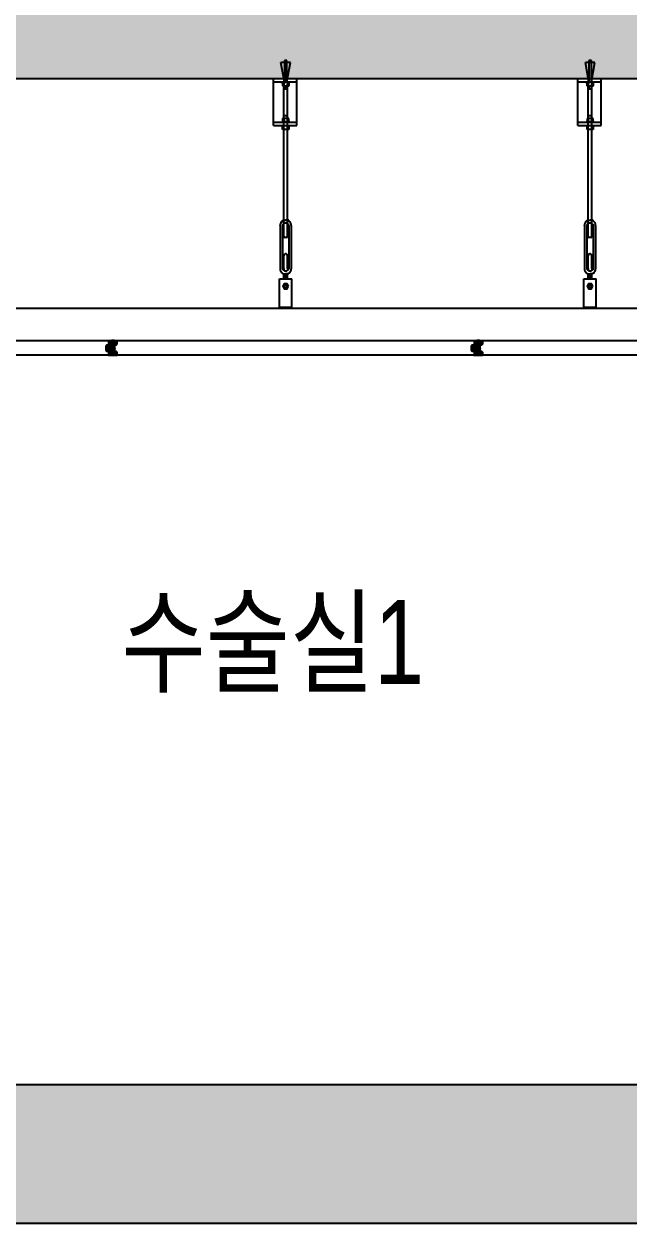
# Model space of a CAD drawing. Header units: millimetres. Extents: x 761574 to 813627, y -447408 to -384263.
# Drawn here: x 810457.9 to 810544.4, y -385322 to -385150.4 of the extents above; entities that cross this region are included whole.
import ezdxf

# ---------------------------------------------------------------- set-up
doc = ezdxf.new("R2010")
doc.units = ezdxf.units.MM
doc.header["$LTSCALE"] = 500
doc.linetypes.add('HID', pattern=[2.2, 1.5, -0.7])
for name, color, linetype in [('CAP', 3, 'Continuous'), ('CAUL', 7, 'Continuous'), ('ETC', 6, 'Continuous'), ('H1', 5, 'Continuous'), ('ik_Line', 30, 'Continuous'), ('S', 6, 'Continuous'), ('TEXT1', 2, 'Continuous'), ('크린판넬', 4, 'Continuous')]:
    doc.layers.add(name, color=color, linetype=linetype)
doc.styles.add('글씨1', font='stylu.ttf')

# ---------------------------------------------------------------- blocks, each defined once
blk = doc.blocks.new('*X11')
at = {"color": 0}
for p, q in [((626.6, 241.2), (627.1, 241.7)), ((631.3, 236.7), (626.6, 241.4)), ((626.6, 239.5), (628.2, 241)), ((626.6, 237.7), (629.6, 240.7)), ((626.6, 235.9), (631.3, 240.6)), ((629.6, 236.6), (626.6, 239.6)), ((628.1, 236.3), (626.6, 237.8)), ((627.1, 235.6), (626.6, 236)), ((629, 236.5), (633.9, 241.4)), ((633.9, 235.9), (629, 240.8)), ((634.6, 236.9), (630.9, 240.6)), ((630.9, 236.7), (634.6, 240.4)), ((634.6, 238.7), (632.5, 240.8)), ((632.5, 236.5), (634.6, 238.6)), ((634.6, 240.4), (633.7, 241.3)), ((633.7, 236), (634.6, 236.9)), ((634.4, 242), (634.6, 242.2)), ((634.6, 235.1), (634.5, 235.3)), ((634.6, 242.2), (634.6, 242.2)), ((634.6, 235.1), (634.6, 235.1))]:
    blk.add_line(p, q, dxfattribs=at)

msp = doc.modelspace()

# ---------------------------------------------------------------- hatches: boundary and pattern name
h = msp.add_hatch(color=254)
edge = h.paths.add_edge_path()
edge.add_line((810470.68, -385195.69), (810470.6, -385195.69))
edge.add_line((810470.6, -385195.69), (810470.6, -385195.83))
edge.add_line((810470.6, -385195.83), (810470.55, -385195.83))
edge.add_line((810470.55, -385195.83), (810470.53, -385195.83))
edge.add_line((810470.53, -385195.83), (810470.53, -385195.77))
edge.add_line((810470.53, -385195.77), (810470.53, -385195.69))
edge.add_line((810470.53, -385195.69), (810470.39, -385195.69))
edge.add_arc((810470.64, -385195.97), 0.381, 48.3618, 131.6382, ccw=False)
edge.add_line((810470.89, -385195.69), (810470.74, -385195.69))
edge.add_line((810470.74, -385195.69), (810470.74, -385195.77))
edge.add_line((810470.74, -385195.77), (810470.74, -385195.83))
edge.add_line((810470.74, -385195.83), (810470.72, -385195.83))
edge.add_line((810470.72, -385195.83), (810470.68, -385195.83))
edge.add_line((810470.68, -385195.83), (810470.68, -385195.69))
h = msp.add_hatch(color=254)
edge = h.paths.add_edge_path()
edge.add_line((810522.92, -385195.69), (810522.84, -385195.69))
edge.add_line((810522.84, -385195.69), (810522.84, -385195.83))
edge.add_line((810522.84, -385195.83), (810522.79, -385195.83))
edge.add_line((810522.79, -385195.83), (810522.77, -385195.83))
edge.add_line((810522.77, -385195.83), (810522.77, -385195.77))
edge.add_line((810522.77, -385195.77), (810522.77, -385195.69))
edge.add_line((810522.77, -385195.69), (810522.63, -385195.69))
edge.add_arc((810522.88, -385195.97), 0.381, 48.3618, 131.6382, ccw=False)
edge.add_line((810523.13, -385195.69), (810522.98, -385195.69))
edge.add_line((810522.98, -385195.69), (810522.98, -385195.77))
edge.add_line((810522.98, -385195.77), (810522.98, -385195.83))
edge.add_line((810522.98, -385195.83), (810522.96, -385195.83))
edge.add_line((810522.96, -385195.83), (810522.92, -385195.83))
edge.add_line((810522.92, -385195.83), (810522.92, -385195.69))
at = {"layer": 'ik_Line'}
h = msp.add_hatch(dxfattribs=at)
h.set_pattern_fill('AR-CONC', color=8, scale=2.56, style=0)
h.set_pattern_definition([(50, (166231.7, -77386.96), (466.39275, -40.80406), [48.768, -536.448]), (355, (166231.7, -77386.96), (-90.22163, 489.105), [39.0144, -429.1584]), (100.451, (166270.57, -77390.36), (376.1728, 448.29872), [41.4464, -455.9104]), (46.1842, (166231.7, -77256.9), (693.96234, -107.62836), [73.152, -804.672]), (96.6356, (166289.54, -77265.9), (607.75484, 633.4094), [62.1696, -683.8656]), (351.184, (166231.7, -77256.9), (607.7558, 633.4083), [58.5216, -643.7376]), (21, (166296.73, -77289.42), (388.1341, -261.79973), [48.768, -536.448]), (326, (166296.73, -77289.4), (158.2132, 471.5212), [39.0144, -429.1584]), (71.4514, (166329.08, -77311.24), (546.34622, 209.72252), [41.4464, -455.9104]), (37.5, (166231.71, -77386.96), (7.906824, 216.4609), [0, -423.95648, 0, -435.6608, 0, -430.784]), (7.5, (166231.7, -77386.96), (171.058336, 256.46227), [0, -248.39168, 0, -414.20288, 0, -164.1856]), (327.5, (166086.7, -77386.96), (347.111924, -14.665585), [0, -162.56, 0, -507.1872, 0, -672.9984]), (317.5, (166021.68, -77386.96), (379.2107, 65.09182), [0, -211.328, 0, -336.82432, 0, -477.9264])])
h.paths.add_polyline_path([(810637.31, -385154.98), (810100.71, -385154.98), (810100.71, -385171.61), (810637.31, -385171.61)])
h = msp.add_hatch(dxfattribs=at)
h.set_pattern_fill('AR-CONC', color=8, scale=2.56, style=0)
h.set_pattern_definition([(50, (-2189542.116, 961534.237), (18.361860675, -1.606454656), [1.92, -21.12]), (355, (-2189542.116, 961534.237), (-3.55203414, 19.25611862), [1.536, -16.896]), (100.4514, (-2189540.586, 961534.103), (14.80984017, 17.64965228), [1.63174886, -17.94923807]), (46.1842, (-2189542.116, 961539.357), (27.32137084, -4.23728677), [2.88, -31.68]), (96.6356, (-2189539.84, 961539.004), (23.92736526, 24.9374175), [2.44762337, -26.9238528]), (351.1842, (-2189542.116, 961539.357), (23.9273458, 24.93743618), [2.304, -25.344]), (21, (-2189539.556, 961538.077), (15.280820534, -10.3070436), [1.92, -21.12]), (326, (-2189539.556, 961538.077), (6.2288725, 18.56384115), [1.536, -16.896]), (71.4514, (-2189538.282, 961537.218), (21.50969929, 8.25678072), [1.63174886, -17.94923807]), (37.5, (-2189542.116, 961534.237), (0.311292296, 8.522082658), [0, -16.6912, 0, -17.152, 0, -16.96]), (7.5, (-2189542.116, 961534.237), (6.734580159, 10.096939824), [0, -9.7792, 0, -16.3072, 0, -6.464]), (327.5, (-2189547.8246, 961534.237), (13.665854366, -0.577404716), [0, -6.4, 0, -19.968, 0, -26.496]), (317.5, (-2189550.385, 961534.237), (14.929565935, 2.562687548), [0, -8.32, 0, -13.2608, 0, -18.816])])
h.paths.add_polyline_path([(807476.17, -385302.17), (810643.84, -385302.17), (810643.84, -385321.98), (807476.17, -385321.98)])
at = {"layer": '크린판넬', "linetype": 'Continuous'}
h = msp.add_hatch(dxfattribs=at)
h.set_pattern_fill('AR-CONC', color=8, scale=0.12, style=0)
h.set_pattern_definition([(50, (166231.709, -77373.518), (21.8621603, -1.91269026), [2.286, -25.146]), (355, (166231.709, -77373.518), (-4.2291391, 22.92679715), [1.8288, -20.1168]), (100.451, (166233.53, -77373.678), (17.6331002, 21.01400254), [1.9428, -21.3708]), (46.1842, (166231.71, -77367.422), (32.5294849, -5.0450794), [3.429, -37.719]), (96.6356, (166234.42, -77367.843), (28.4885081, 29.6910667), [2.9142, -32.0562]), (351.184, (166231.71, -77367.422), (28.4885527, 29.6910141), [2.7432, -30.1752]), (21, (166234.757, -77368.946), (18.1937856, -12.2718622), [2.286, -25.146]), (326, (166234.757, -77368.946), (7.4162434, 22.1025559), [1.8288, -20.1168]), (71.4514, (166236.273, -77369.969), (25.6099789, 9.8307429), [1.9428, -21.3708]), (37.5, (166231.709, -77373.518), (0.37063239, 10.146604665), [0, -19.87296, 0, -20.4216, 0, -20.193]), (7.5, (166231.709, -77373.518), (8.0183595, 12.02166898), [0, -11.64336, 0, -19.41576, 0, -7.6962]), (327.5, (166224.912, -77373.518), (16.27087142, -0.68744928), [0, -7.62, 0, -23.7744, 0, -31.5468]), (317.5, (166221.864, -77373.518), (17.77550177, 3.05117892), [0, -9.906, 0, -15.78864, 0, -22.4028])])
h.paths.add_polyline_path([(810637.31, -385141.54), (810100.71, -385141.54), (810100.71, -385158.17), (810637.31, -385158.17)])

# ---------------------------------------------------------------- linework, layer by layer
at = {"color": 8, "linetype": 'HID'}
for p, q in [((810496.02, -385155.88), (810494.66, -385155.88)), ((810495.52, -385155.57), (810495.16, -385155.57)), ((810495.16, -385155.57), (810495.16, -385158.72)), ((810495.52, -385158.72), (810495.52, -385155.57)), ((810539.54, -385155.88), (810538.18, -385155.88)), ((810539.04, -385155.57), (810538.68, -385155.57)), ((810538.68, -385155.57), (810538.68, -385158.72)), ((810539.04, -385158.72), (810539.04, -385155.57))]:
    msp.add_line(p, q, dxfattribs=at)
at = {"color": 8, "linetype": 'HID', "ltscale": 0.1}
for p, q in [((810495.16, -385158.62), (810494.66, -385155.88)), ((810495.52, -385158.62), (810496.02, -385155.88)), ((810538.68, -385158.62), (810538.18, -385155.88)), ((810539.04, -385158.62), (810539.54, -385155.88))]:
    msp.add_line(p, q, dxfattribs=at)
at = {"color": 2}
for p, q in [((810100.71, -385158.17), (810637.31, -385158.17)), ((810100.71, -385302.17), (810637.31, -385302.17)), ((807476.17, -385321.98), (810643.84, -385321.98))]:
    msp.add_line(p, q, dxfattribs=at)
for p, q in [((810493.58, -385158.17), (810496.93, -385158.17)), ((810493.58, -385164.88), (810493.58, -385158.17)), ((810496.93, -385164.88), (810496.93, -385158.17)), ((810537.1, -385158.17), (810540.45, -385158.17)), ((810537.1, -385164.88), (810537.1, -385158.17)), ((810540.45, -385164.88), (810540.45, -385158.17)), ((810493.58, -385158.62), (810496.93, -385158.62)), ((810494.66, -385158.72), (810494.66, -385158.62)), ((810495.92, -385158.72), (810494.66, -385158.72)), ((810494.89, -385158.72), (810494.89, -385159.2)), ((810494.89, -385159.2), (810495.83, -385159.2)), ((810495.06, -385179.97), (810495.07, -385158.98)), ((810495.07, -385158.72), (810495.07, -385159.2)), ((810495.07, -385165.44), (810495.07, -385159.09)), ((810495.16, -385159.2), (810495.16, -385159.67)), ((810495.52, -385159.67), (810495.16, -385159.67)), ((810495.52, -385159.67), (810495.52, -385159.2)), ((810495.6, -385158.72), (810495.6, -385159.2)), ((810495.6, -385179.97), (810495.61, -385158.98)), ((810495.61, -385165.44), (810495.61, -385159.09)), ((810495.83, -385159.2), (810495.83, -385158.72)), ((810495.92, -385158.62), (810495.92, -385158.72)), ((810537.1, -385158.62), (810540.45, -385158.62)), ((810538.18, -385158.72), (810538.18, -385158.62)), ((810539.44, -385158.72), (810538.18, -385158.72)), ((810538.41, -385158.72), (810538.41, -385159.2)), ((810538.41, -385159.2), (810539.35, -385159.2)), ((810538.58, -385179.97), (810538.59, -385158.98)), ((810538.59, -385158.72), (810538.59, -385159.2)), ((810538.59, -385165.44), (810538.59, -385159.09)), ((810538.68, -385159.2), (810538.68, -385159.67)), ((810539.04, -385159.67), (810538.68, -385159.67)), ((810539.04, -385159.67), (810539.04, -385159.2)), ((810539.12, -385158.72), (810539.12, -385159.2)), ((810539.12, -385179.97), (810539.13, -385158.98)), ((810539.13, -385165.44), (810539.13, -385159.09)), ((810539.35, -385159.2), (810539.35, -385158.72)), ((810539.44, -385158.62), (810539.44, -385158.72)), ((810493.58, -385164.43), (810496.93, -385164.43)), ((810493.58, -385164.88), (810496.93, -385164.88)), ((810537.1, -385164.43), (810540.45, -385164.43)), ((810537.1, -385164.88), (810540.45, -385164.88)), ((810495.06, -385180.76), (810495.06, -385178.93)), ((810495.6, -385180.76), (810495.6, -385178.93)), ((810538.58, -385180.76), (810538.58, -385178.93)), ((810539.12, -385180.76), (810539.12, -385178.93))]:
    msp.add_line(p, q)
at = {"color": 7}
for p, q in [((810495.46, -385180.9), (810495.19, -385180.9)), ((810495.46, -385180.9), (810495.19, -385180.9)), ((810538.98, -385180.9), (810538.71, -385180.9)), ((810538.98, -385180.9), (810538.71, -385180.9))]:
    msp.add_line(p, q, dxfattribs=at)
at = {"color": 6, "linetype": 'Continuous'}
msp.add_line((810381.41, -385191.01), (810626.56, -385191.01), dxfattribs=at)
at = {"color": 4}
for p, q in [((810470.02, -385195.78), (810470.02, -385196.21)), ((810470.44, -385196.24), (810470.02, -385195.82)), ((810470.47, -385195.73), (810470.06, -385195.73)), ((810470.51, -385196.16), (810470.08, -385195.73)), ((810470.51, -385196.01), (810470.23, -385195.73)), ((810470.51, -385195.86), (810470.38, -385195.73)), ((810470.51, -385196.2), (810470.51, -385195.78)), ((810470.77, -385195.76), (810470.77, -385196.2)), ((810471.19, -385196.23), (810470.77, -385195.81)), ((810471.08, -385196.27), (810470.77, -385195.96)), ((810471.22, -385195.72), (810470.81, -385195.72)), ((810471.26, -385196.14), (810470.83, -385195.72)), ((810471.26, -385196), (810470.98, -385195.72)), ((810471.26, -385195.85), (810471.13, -385195.72)), ((810471.26, -385196.19), (810471.26, -385195.76)), ((810522.26, -385195.78), (810522.26, -385196.21)), ((810522.68, -385196.24), (810522.26, -385195.82)), ((810522.7, -385195.73), (810522.3, -385195.73)), ((810522.75, -385196.16), (810522.32, -385195.73)), ((810522.75, -385196.01), (810522.47, -385195.73)), ((810522.75, -385195.86), (810522.62, -385195.73)), ((810522.75, -385196.2), (810522.75, -385195.78)), ((810523.01, -385195.76), (810523.01, -385196.2)), ((810523.43, -385196.23), (810523.01, -385195.81)), ((810523.32, -385196.27), (810523.01, -385195.96)), ((810523.45, -385195.72), (810523.05, -385195.72)), ((810523.5, -385196.14), (810523.07, -385195.72)), ((810523.5, -385196), (810523.22, -385195.72)), ((810523.5, -385195.85), (810523.37, -385195.72)), ((810523.5, -385196.19), (810523.5, -385195.76)), ((810469.72, -385196.32), (810469.62, -385196.42)), ((810469.62, -385196.42), (810469.62, -385196.7)), ((810470.17, -385197.01), (810469.62, -385196.46)), ((810470.17, -385197.16), (810469.62, -385196.61)), ((810469.62, -385196.82), (810469.62, -385197.09)), ((810469.9, -385197.2), (810469.62, -385196.91)), ((810469.75, -385197.2), (810469.62, -385197.06)), ((810469.62, -385197.09), (810469.72, -385197.2)), ((810470.51, -385197.65), (810469.65, -385196.79)), ((810470.17, -385196.86), (810469.67, -385196.37)), ((810469.92, -385196.32), (810469.72, -385196.32)), ((810469.72, -385197.2), (810469.92, -385197.2)), ((810470.17, -385196.71), (810469.77, -385196.32)), ((810470.02, -385196.21), (810469.92, -385196.32)), ((810470.17, -385196.57), (810469.92, -385196.32)), ((810469.92, -385197.2), (810470.02, -385197.3)), ((810470.17, -385196.42), (810469.99, -385196.24)), ((810470.33, -385196.28), (810470.02, -385195.97)), ((810470.19, -385196.29), (810470.02, -385196.12)), ((810470.02, -385197.3), (810470.02, -385197.74)), ((810470.49, -385197.78), (810470.02, -385197.32)), ((810470.34, -385197.78), (810470.02, -385197.46)), ((810470.19, -385197.78), (810470.02, -385197.61)), ((810470.17, -385196.7), (810470.17, -385196.33)), ((810470.17, -385197.19), (810470.17, -385196.82)), ((810470.21, -385196.28), (810470.38, -385196.28)), ((810470.38, -385197.23), (810470.21, -385197.23)), ((810470.51, -385197.5), (810470.24, -385197.23)), ((810470.47, -385196.31), (810470.37, -385196.41)), ((810470.37, -385196.41), (810470.37, -385196.69)), ((810470.92, -385197), (810470.37, -385196.45)), ((810470.92, -385197.15), (810470.37, -385196.6)), ((810470.37, -385196.81), (810470.37, -385197.08)), ((810470.65, -385197.19), (810470.37, -385196.9)), ((810470.5, -385197.19), (810470.37, -385197.05)), ((810470.37, -385197.08), (810470.47, -385197.19)), ((810470.38, -385196.28), (810470.51, -385196.2)), ((810470.51, -385197.32), (810470.38, -385197.23)), ((810471.26, -385197.64), (810470.4, -385196.78)), ((810470.51, -385197.35), (810470.41, -385197.25)), ((810470.92, -385196.85), (810470.42, -385196.36)), ((810470.67, -385196.31), (810470.47, -385196.31)), ((810470.47, -385197.19), (810470.67, -385197.19)), ((810470.51, -385197.74), (810470.51, -385197.32)), ((810470.91, -385196.7), (810470.52, -385196.31)), ((810470.77, -385196.2), (810470.67, -385196.31)), ((810470.92, -385196.55), (810470.67, -385196.3)), ((810470.67, -385197.19), (810470.77, -385197.29)), ((810470.92, -385196.4), (810470.74, -385196.23)), ((810470.94, -385196.28), (810470.77, -385196.11)), ((810470.77, -385197.29), (810470.77, -385197.73)), ((810471.24, -385197.77), (810470.77, -385197.3)), ((810471.09, -385197.77), (810470.77, -385197.45)), ((810470.94, -385197.77), (810470.77, -385197.6)), ((810470.92, -385196.69), (810470.92, -385196.31)), ((810470.92, -385197.18), (810470.92, -385196.81)), ((810470.96, -385196.27), (810471.13, -385196.27)), ((810471.13, -385197.22), (810470.96, -385197.22)), ((810471.26, -385197.49), (810470.99, -385197.22)), ((810471.13, -385196.27), (810471.26, -385196.19)), ((810471.26, -385197.31), (810471.13, -385197.22)), ((810471.26, -385197.34), (810471.16, -385197.24)), ((810471.26, -385197.73), (810471.26, -385197.31)), ((810521.96, -385196.32), (810521.86, -385196.42)), ((810521.86, -385196.42), (810521.86, -385196.7)), ((810522.41, -385197.01), (810521.86, -385196.46)), ((810522.41, -385197.16), (810521.86, -385196.61)), ((810521.86, -385196.82), (810521.86, -385197.09)), ((810522.14, -385197.2), (810521.86, -385196.91)), ((810521.99, -385197.2), (810521.86, -385197.06)), ((810521.86, -385197.09), (810521.96, -385197.2)), ((810522.75, -385197.65), (810521.89, -385196.79)), ((810522.41, -385196.86), (810521.91, -385196.37)), ((810522.15, -385196.32), (810521.96, -385196.32)), ((810521.96, -385197.2), (810522.15, -385197.2)), ((810522.4, -385196.71), (810522.01, -385196.32)), ((810522.26, -385196.21), (810522.15, -385196.32)), ((810522.15, -385197.2), (810522.26, -385197.3)), ((810522.41, -385196.57), (810522.16, -385196.32)), ((810522.41, -385196.42), (810522.23, -385196.24)), ((810522.57, -385196.28), (810522.26, -385195.97)), ((810522.43, -385196.29), (810522.26, -385196.12)), ((810522.26, -385197.3), (810522.26, -385197.74)), ((810522.73, -385197.78), (810522.26, -385197.32)), ((810522.58, -385197.78), (810522.26, -385197.46)), ((810522.43, -385197.78), (810522.26, -385197.61)), ((810522.41, -385196.7), (810522.41, -385196.33)), ((810522.41, -385197.19), (810522.41, -385196.82)), ((810522.45, -385196.28), (810522.62, -385196.28)), ((810522.62, -385197.23), (810522.45, -385197.23)), ((810522.75, -385197.5), (810522.48, -385197.23)), ((810522.71, -385196.31), (810522.61, -385196.41)), ((810522.61, -385196.41), (810522.61, -385196.69)), ((810523.16, -385197), (810522.61, -385196.45)), ((810523.16, -385197.15), (810522.61, -385196.6)), ((810522.61, -385196.81), (810522.61, -385197.08)), ((810522.89, -385197.19), (810522.61, -385196.9)), ((810522.74, -385197.19), (810522.61, -385197.05)), ((810522.61, -385197.08), (810522.71, -385197.19)), ((810522.62, -385196.28), (810522.75, -385196.2)), ((810522.75, -385197.32), (810522.62, -385197.23)), ((810523.5, -385197.64), (810522.64, -385196.78)), ((810522.75, -385197.35), (810522.65, -385197.25)), ((810523.16, -385196.85), (810522.66, -385196.36)), ((810522.9, -385196.31), (810522.71, -385196.31)), ((810522.71, -385197.19), (810522.9, -385197.19)), ((810522.75, -385197.74), (810522.75, -385197.32)), ((810523.15, -385196.7), (810522.76, -385196.31)), ((810523.01, -385196.2), (810522.9, -385196.31)), ((810522.9, -385197.19), (810523.01, -385197.29)), ((810523.16, -385196.55), (810522.91, -385196.3)), ((810523.16, -385196.4), (810522.98, -385196.23)), ((810523.18, -385196.28), (810523.01, -385196.11)), ((810523.01, -385197.29), (810523.01, -385197.73)), ((810523.47, -385197.77), (810523.01, -385197.3)), ((810523.33, -385197.77), (810523.01, -385197.45)), ((810523.18, -385197.77), (810523.01, -385197.6)), ((810523.16, -385196.69), (810523.16, -385196.31)), ((810523.16, -385197.18), (810523.16, -385196.81)), ((810523.2, -385196.27), (810523.37, -385196.27)), ((810523.37, -385197.22), (810523.2, -385197.22)), ((810523.5, -385197.49), (810523.23, -385197.22)), ((810523.37, -385196.27), (810523.5, -385196.19)), ((810523.5, -385197.31), (810523.37, -385197.22)), ((810523.5, -385197.34), (810523.4, -385197.24)), ((810523.5, -385197.73), (810523.5, -385197.31)), ((810470.06, -385197.78), (810470.47, -385197.78)), ((810470.81, -385197.77), (810471.22, -385197.77)), ((810522.3, -385197.78), (810522.7, -385197.78)), ((810523.05, -385197.77), (810523.45, -385197.77))]:
    msp.add_line(p, q, dxfattribs=at)
for points in [[(810495.74, -385187.89), (810495.54, -385187.54), (810495.13, -385187.54), (810494.93, -385187.89), (810495.13, -385188.24), (810495.54, -385188.24)], [(810539.26, -385187.89), (810539.06, -385187.54), (810538.65, -385187.54), (810538.45, -385187.89), (810538.65, -385188.24), (810539.06, -385188.24)]]:
    msp.add_lwpolyline(points, close=True)
for centre in [(810495.33, -385187.89), (810538.85, -385187.89)]:
    msp.add_circle(centre, 0.182)
at = {"color": 7}
for centre, start, end in [((810495.19, -385180.76), 180, 270), ((810495.19, -385180.76), 180, 270), ((810495.46, -385180.76), 270, 0), ((810495.46, -385180.76), 270, 0), ((810538.71, -385180.76), 180, 270), ((810538.71, -385180.76), 180, 270), ((810538.98, -385180.76), 270, 0), ((810538.98, -385180.76), 270, 0)]:
    msp.add_arc(centre, 0.134, start, end, dxfattribs=at)
at = {"color": 4}
for centre, radius, start, end in [((810470.06, -385195.78), 0.0423, 90, 180), ((810470.47, -385195.78), 0.0423, 0, 90), ((810470.81, -385195.76), 0.0423, 90, 180), ((810471.22, -385195.76), 0.0423, 0, 90), ((810522.3, -385195.78), 0.0423, 90, 180), ((810522.7, -385195.78), 0.0423, 0, 90), ((810523.05, -385195.76), 0.0423, 90, 180), ((810523.45, -385195.76), 0.0423, 0, 90), ((810469.64, -385196.7), 0.0212, 180, 250.5288), ((810469.64, -385196.82), 0.0212, 109.4712, 180), ((810469.62, -385196.76), 0.0423, 289.4712, 70.5288), ((810470.17, -385196.76), 0.0423, 109.4712, 250.5288), ((810470.15, -385196.7), 0.0212, 289.4712, 0), ((810470.15, -385196.82), 0.0212, 0, 70.5288), ((810470.21, -385196.33), 0.0423, 90, 180), ((810470.21, -385197.19), 0.0423, 180, 270), ((810470.39, -385196.69), 0.0212, 180, 250.5288), ((810470.39, -385196.81), 0.0212, 109.4712, 180), ((810470.37, -385196.75), 0.0423, 289.4712, 70.5288), ((810470.92, -385196.75), 0.0423, 109.4712, 250.5288), ((810470.9, -385196.69), 0.0212, 289.4712, 0), ((810470.9, -385196.81), 0.0212, 0, 70.5288), ((810470.96, -385196.31), 0.0423, 90, 180), ((810470.96, -385197.18), 0.0423, 180, 270), ((810521.88, -385196.7), 0.0212, 180, 250.5288), ((810521.88, -385196.82), 0.0212, 109.4712, 180), ((810521.86, -385196.76), 0.0423, 289.4712, 70.5288), ((810522.41, -385196.76), 0.0423, 109.4712, 250.5288), ((810522.39, -385196.7), 0.0212, 289.4712, 0), ((810522.39, -385196.82), 0.0212, 0, 70.5288), ((810522.45, -385196.33), 0.0423, 90, 180), ((810522.45, -385197.19), 0.0423, 180, 270), ((810522.63, -385196.69), 0.0212, 180, 250.5288), ((810522.63, -385196.81), 0.0212, 109.4712, 180), ((810522.61, -385196.75), 0.0423, 289.4712, 70.5288), ((810523.16, -385196.75), 0.0423, 109.4712, 250.5288), ((810523.14, -385196.69), 0.0212, 289.4712, 0), ((810523.14, -385196.81), 0.0212, 0, 70.5288), ((810523.2, -385196.31), 0.0423, 90, 180), ((810523.2, -385197.18), 0.0423, 180, 270), ((810470.06, -385197.74), 0.0423, 180, 270), ((810470.47, -385197.74), 0.0423, 270, 0), ((810470.81, -385197.73), 0.0423, 180, 270), ((810471.22, -385197.73), 0.0423, 270, 0), ((810522.3, -385197.74), 0.0423, 180, 270), ((810522.7, -385197.74), 0.0423, 270, 0), ((810523.05, -385197.73), 0.0423, 180, 270), ((810523.45, -385197.73), 0.0423, 270, 0)]:
    msp.add_arc(centre, radius, start, end, dxfattribs=at)
at = {"layer": 'CAP', "color": 6}
for points in [[(810470.68, -385195.69), (810470.6, -385195.69), (810470.6, -385195.83), (810470.55, -385195.83), (810470.53, -385195.83), (810470.53, -385195.77), (810470.53, -385195.77), (810470.53, -385195.69), (810470.39, -385195.69, -0.380246), (810470.89, -385195.69), (810470.74, -385195.69), (810470.74, -385195.77), (810470.74, -385195.77), (810470.74, -385195.83), (810470.72, -385195.83), (810470.68, -385195.83)], [(810522.92, -385195.69), (810522.84, -385195.69), (810522.84, -385195.83), (810522.79, -385195.83), (810522.77, -385195.83), (810522.77, -385195.77), (810522.77, -385195.77), (810522.77, -385195.69), (810522.63, -385195.69, -0.380246), (810523.13, -385195.69), (810522.98, -385195.69), (810522.98, -385195.77), (810522.98, -385195.77), (810522.98, -385195.83), (810522.96, -385195.83), (810522.92, -385195.83)]]:
    msp.add_lwpolyline(points, format="xyb", close=True, dxfattribs=at)
at = {"layer": 'CAUL', "color": 7}
for points in [[(810470.75, -385197.6, -0.175616), (810470.74, -385197.62, -0.104035), (810470.71, -385197.64, -0.064585), (810470.68, -385197.65, -0.050742), (810470.64, -385197.65, -0.050742), (810470.6, -385197.65, -0.064585), (810470.56, -385197.64, -0.104035), (810470.54, -385197.62, -0.175616), (810470.53, -385197.6, -0.175616), (810470.54, -385197.58, -0.104035), (810470.56, -385197.56, -0.064585), (810470.6, -385197.55, -0.050742), (810470.64, -385197.55, -0.050742), (810470.68, -385197.55, -0.064585), (810470.71, -385197.56, -0.104035), (810470.74, -385197.58, -0.175616)], [(810522.99, -385197.6, -0.175616), (810522.98, -385197.62, -0.104035), (810522.95, -385197.64, -0.064585), (810522.92, -385197.65, -0.050742), (810522.88, -385197.65, -0.050742), (810522.84, -385197.65, -0.064585), (810522.8, -385197.64, -0.104035), (810522.78, -385197.62, -0.175616), (810522.77, -385197.6, -0.175616), (810522.78, -385197.58, -0.104035), (810522.8, -385197.56, -0.064585), (810522.84, -385197.55, -0.050742), (810522.88, -385197.55, -0.050742), (810522.92, -385197.55, -0.064585), (810522.95, -385197.56, -0.104035), (810522.98, -385197.58, -0.175616)]]:
    msp.add_lwpolyline(points, format="xyb", close=True, dxfattribs=at)
for points in [[(810470.53, -385197.81, -0.175616), (810470.54, -385197.79, -0.104035), (810470.56, -385197.77, -0.064585), (810470.6, -385197.76, -0.050742), (810470.64, -385197.76, -0.050742), (810470.68, -385197.76, -0.064585), (810470.71, -385197.77, -0.104035), (810470.74, -385197.79, -0.175616), (810470.75, -385197.81, -0.175616)], [(810522.77, -385197.81, -0.175616), (810522.78, -385197.79, -0.104035), (810522.8, -385197.77, -0.064585), (810522.84, -385197.76, -0.050742), (810522.88, -385197.76, -0.050742), (810522.92, -385197.76, -0.064585), (810522.95, -385197.77, -0.104035), (810522.98, -385197.79, -0.175616), (810522.99, -385197.81, -0.175616)]]:
    msp.add_lwpolyline(points, format="xyb", dxfattribs=at)
at = {"layer": 'ETC'}
for p, q in [((810495.91, -385164.37), (810494.76, -385164.37)), ((810494.76, -385164.37), (810494.76, -385164.43)), ((810494.76, -385164.94), (810494.76, -385164.88)), ((810495.91, -385164.94), (810494.76, -385164.94)), ((810495.78, -385163.87), (810494.9, -385163.87)), ((810494.9, -385163.87), (810494.9, -385164.37)), ((810494.9, -385165.44), (810494.9, -385164.94)), ((810495.61, -385163.52), (810495.07, -385163.52)), ((810495.08, -385163.87), (810495.08, -385164.37)), ((810495.08, -385165.44), (810495.08, -385164.94)), ((810495.59, -385164.37), (810495.59, -385163.87)), ((810495.59, -385164.94), (810495.59, -385165.44)), ((810495.78, -385164.37), (810495.78, -385163.87)), ((810495.78, -385164.94), (810495.78, -385165.44)), ((810495.91, -385164.43), (810495.91, -385164.37)), ((810495.91, -385164.88), (810495.91, -385164.94)), ((810539.43, -385164.37), (810538.28, -385164.37)), ((810538.28, -385164.37), (810538.28, -385164.43)), ((810538.28, -385164.94), (810538.28, -385164.88)), ((810539.43, -385164.94), (810538.28, -385164.94)), ((810539.3, -385163.87), (810538.42, -385163.87)), ((810538.42, -385163.87), (810538.42, -385164.37)), ((810538.42, -385165.44), (810538.42, -385164.94)), ((810539.13, -385163.52), (810538.59, -385163.52)), ((810538.6, -385163.87), (810538.6, -385164.37)), ((810538.6, -385165.44), (810538.6, -385164.94)), ((810539.11, -385164.37), (810539.11, -385163.87)), ((810539.11, -385164.94), (810539.11, -385165.44)), ((810539.3, -385164.37), (810539.3, -385163.87)), ((810539.3, -385164.94), (810539.3, -385165.44)), ((810539.43, -385164.43), (810539.43, -385164.37)), ((810539.43, -385164.88), (810539.43, -385164.94)), ((810495.78, -385165.44), (810494.9, -385165.44)), ((810539.3, -385165.44), (810538.42, -385165.44))]:
    msp.add_line(p, q, dxfattribs=at)
at = {"layer": 'H1', "color": 7}
for p, q in [((810494.87, -385178.53), (810494.87, -385178.44)), ((810494.87, -385178.44), (810495.33, -385178.44)), ((810495.78, -385178.44), (810495.33, -385178.44)), ((810495.78, -385178.53), (810495.78, -385178.44)), ((810538.39, -385178.53), (810538.39, -385178.44)), ((810538.39, -385178.44), (810538.85, -385178.44)), ((810539.3, -385178.44), (810538.85, -385178.44)), ((810539.3, -385178.53), (810539.3, -385178.44)), ((810494.53, -385179.2), (810494.53, -385179.16)), ((810494.53, -385179.2), (810494.53, -385185.37)), ((810494.86, -385179.2), (810494.86, -385185.37)), ((810495.8, -385179.2), (810495.8, -385185.37)), ((810496.13, -385179.2), (810496.13, -385179.16)), ((810496.13, -385179.2), (810496.13, -385185.41)), ((810538.05, -385179.2), (810538.05, -385179.16)), ((810538.05, -385179.2), (810538.05, -385185.37)), ((810538.38, -385179.2), (810538.38, -385185.37)), ((810539.32, -385179.2), (810539.32, -385185.37)), ((810539.65, -385179.2), (810539.65, -385179.16)), ((810539.65, -385179.2), (810539.65, -385185.41)), ((810495.06, -385185.37), (810495.06, -385183.49)), ((810495.38, -385183.26), (810495.28, -385183.26)), ((810495.6, -385185.37), (810495.6, -385183.49)), ((810538.58, -385185.37), (810538.58, -385183.49)), ((810538.9, -385183.26), (810538.8, -385183.26)), ((810539.12, -385185.37), (810539.12, -385183.49)), ((810494.53, -385185.37), (810494.53, -385185.41)), ((810495.06, -385185.37), (810495.06, -385185.63)), ((810495.6, -385185.37), (810495.6, -385185.63)), ((810496.13, -385185.37), (810496.13, -385185.41)), ((810538.05, -385185.37), (810538.05, -385185.41)), ((810538.58, -385185.37), (810538.58, -385185.63)), ((810539.12, -385185.37), (810539.12, -385185.63)), ((810539.65, -385185.37), (810539.65, -385185.41)), ((810494.87, -385186.04), (810494.87, -385186.12)), ((810494.87, -385186.04), (810494.87, -385186.12)), ((810494.87, -385186.12), (810495.33, -385186.12)), ((810494.87, -385186.12), (810495.33, -385186.12)), ((810495.07, -385186.81), (810495.07, -385186.12)), ((810495.07, -385186.24), (810495.6, -385186.13)), ((810495.07, -385186.36), (810495.6, -385186.25)), ((810495.07, -385186.48), (810495.6, -385186.37)), ((810495.07, -385186.48), (810495.6, -385186.37)), ((810495.07, -385186.48), (810495.6, -385186.37)), ((810495.07, -385186.58), (810495.6, -385186.48)), ((810495.07, -385186.7), (810495.6, -385186.59)), ((810495.12, -385186.81), (810495.6, -385186.71)), ((810495.12, -385186.81), (810495.6, -385186.71)), ((810495.78, -385186.12), (810495.33, -385186.12)), ((810495.78, -385186.12), (810495.33, -385186.12)), ((810495.6, -385186.81), (810495.6, -385186.12)), ((810495.78, -385186.04), (810495.78, -385186.12)), ((810495.78, -385186.04), (810495.78, -385186.12)), ((810538.39, -385186.04), (810538.39, -385186.12)), ((810538.39, -385186.04), (810538.39, -385186.12)), ((810538.39, -385186.12), (810538.85, -385186.12)), ((810538.39, -385186.12), (810538.85, -385186.12)), ((810538.59, -385186.81), (810538.59, -385186.12)), ((810538.59, -385186.24), (810539.12, -385186.13)), ((810538.59, -385186.36), (810539.12, -385186.25)), ((810538.59, -385186.48), (810539.12, -385186.37)), ((810538.59, -385186.48), (810539.12, -385186.37)), ((810538.59, -385186.48), (810539.12, -385186.37)), ((810538.59, -385186.58), (810539.12, -385186.48)), ((810538.59, -385186.7), (810539.12, -385186.59)), ((810538.64, -385186.81), (810539.12, -385186.71)), ((810538.64, -385186.81), (810539.12, -385186.71)), ((810539.3, -385186.12), (810538.85, -385186.12)), ((810539.3, -385186.12), (810538.85, -385186.12)), ((810539.12, -385186.81), (810539.12, -385186.12)), ((810539.3, -385186.04), (810539.3, -385186.12)), ((810539.3, -385186.04), (810539.3, -385186.12))]:
    msp.add_line(p, q, dxfattribs=at)
for centre, radius, start, end in [((810495.24, -385179.16), 0.708, 122.7739, 180), ((810494.83, -385178.53), 0.0411, 302.7739, 0), ((810494.83, -385178.53), 0.0411, 302.7739, 0), ((810495.83, -385178.53), 0.0411, 180, 237.2261), ((810495.83, -385178.53), 0.0411, 180, 237.2261), ((810495.42, -385179.16), 0.708, 0, 57.2261), ((810538.76, -385179.16), 0.708, 122.7739, 180), ((810538.35, -385178.53), 0.0411, 302.7739, 0), ((810538.35, -385178.53), 0.0411, 302.7739, 0), ((810539.35, -385178.53), 0.0411, 180, 237.2261), ((810539.35, -385178.53), 0.0411, 180, 237.2261), ((810538.94, -385179.16), 0.708, 0, 57.2261), ((810495.33, -385179.35), 0.497, 90, 162.2848), ((810495.33, -385179.35), 0.497, 17.7152, 90), ((810538.85, -385179.35), 0.497, 90, 162.2848), ((810538.85, -385179.35), 0.497, 17.7152, 90), ((810495.28, -385183.49), 0.224, 90, 180), ((810495.38, -385183.49), 0.224, 0, 90), ((810538.8, -385183.49), 0.224, 90, 180), ((810538.9, -385183.49), 0.224, 0, 90), ((810495.24, -385185.41), 0.708, 180, 237.2261), ((810495.33, -385185.21), 0.497, 197.7152, 270), ((810495.33, -385185.21), 0.497, 270, 342.2848), ((810495.42, -385185.41), 0.708, 302.7739, 0), ((810538.76, -385185.41), 0.708, 180, 237.2261), ((810538.85, -385185.21), 0.497, 197.7152, 270), ((810538.85, -385185.21), 0.497, 270, 342.2848), ((810538.94, -385185.41), 0.708, 302.7739, 0), ((810495.24, -385185.41), 0.708, 219.5164, 237.2261), ((810494.83, -385186.04), 0.0411, 0, 57.2261), ((810494.83, -385186.04), 0.0411, 0, 57.2261), ((810494.83, -385186.04), 0.0411, 0, 57.2261), ((810494.83, -385186.04), 0.0411, 0, 57.2261), ((810495.83, -385186.04), 0.0411, 122.7739, 180), ((810495.83, -385186.04), 0.0411, 122.7739, 180), ((810495.83, -385186.04), 0.0411, 122.7739, 180), ((810495.83, -385186.04), 0.0411, 122.7739, 180), ((810495.42, -385185.41), 0.708, 302.7739, 320.4836), ((810538.76, -385185.41), 0.708, 219.5164, 237.2261), ((810538.35, -385186.04), 0.0411, 0, 57.2261), ((810538.35, -385186.04), 0.0411, 0, 57.2261), ((810538.35, -385186.04), 0.0411, 0, 57.2261), ((810538.35, -385186.04), 0.0411, 0, 57.2261), ((810539.35, -385186.04), 0.0411, 122.7739, 180), ((810539.35, -385186.04), 0.0411, 122.7739, 180), ((810539.35, -385186.04), 0.0411, 122.7739, 180), ((810539.35, -385186.04), 0.0411, 122.7739, 180), ((810538.94, -385185.41), 0.708, 302.7739, 320.4836)]:
    msp.add_arc(centre, radius, start, end, dxfattribs=at)
at = {"layer": 'S'}
for p, q in [((810494.44, -385191.01), (810494.44, -385186.81)), ((810494.44, -385186.81), (810496.23, -385186.81)), ((810496.23, -385191.01), (810496.23, -385186.81)), ((810537.96, -385191.01), (810537.96, -385186.81)), ((810537.96, -385186.81), (810539.75, -385186.81)), ((810539.75, -385191.01), (810539.75, -385186.81)), ((810494.44, -385190.9), (810496.23, -385190.9)), ((810494.44, -385191.01), (810496.23, -385191.01)), ((810537.96, -385190.9), (810539.75, -385190.9)), ((810537.96, -385191.01), (810539.75, -385191.01))]:
    msp.add_line(p, q, dxfattribs=at)
at = {"layer": '크린판넬', "linetype": 'Continuous'}
for p, q in [((810451.05, -385195.68), (810626.56, -385195.68)), ((810451.05, -385197.72), (810626.56, -385197.72)), ((810100.71, -385302.17), (810637.31, -385302.17))]:
    msp.add_line(p, q, dxfattribs=at)

# ---------------------------------------------------------------- block references
at = {"layer": 'CAUL', "color": 7, "xscale": -0.02654747575120829, "yscale": 0.02654747573538475, "zscale": 0.02654747573538476}
for p in [(810487.38, -385204.04), (810539.62, -385204.04)]:
    msp.add_blockref('*X11', p, dxfattribs=at)

# ---------------------------------------------------------------- texts
at = {"layer": 'TEXT1', "color": 7, "linetype": 'ByBlock', "style": '글씨1', "width": 0.8}
msp.add_text('수술실1', height=12, dxfattribs=at).set_placement((810471.85, -385244.81))

doc.saveas('drawing.dxf')
